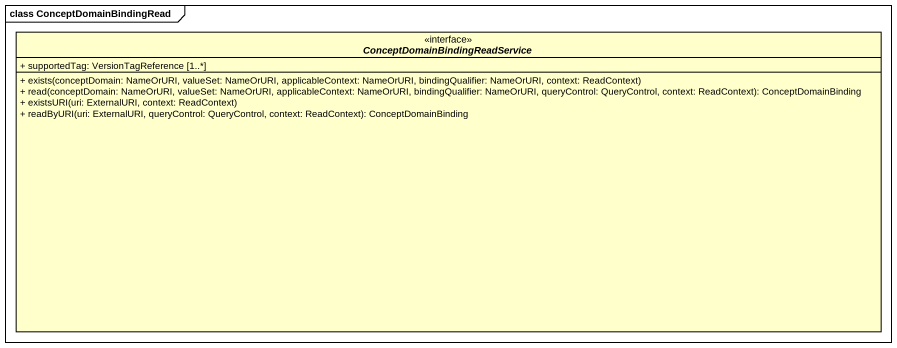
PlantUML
@startuml
mainframe class ConceptDomainBindingRead
hide circle
hide empty members
skinparam classAttributeIconSize 0
interface "ConceptDomainBindingReadService" as ConceptDomainBindingReadServ <<interface>> {
  + supportedTag: VersionTagReference [1..*]
  + exists(conceptDomain: NameOrURI, valueSet: NameOrURI, applicableContext: NameOrURI, bindingQualifier: NameOrURI, context: ReadContext)
  + read(conceptDomain: NameOrURI, valueSet: NameOrURI, applicableContext: NameOrURI, bindingQualifier: NameOrURI, queryControl: QueryControl, context: ReadContext): ConceptDomainBinding
  + existsURI(uri: ExternalURI, context: ReadContext)
  + readByURI(uri: ExternalURI, queryControl: QueryControl, context: ReadContext): ConceptDomainBinding
}
@enduml
